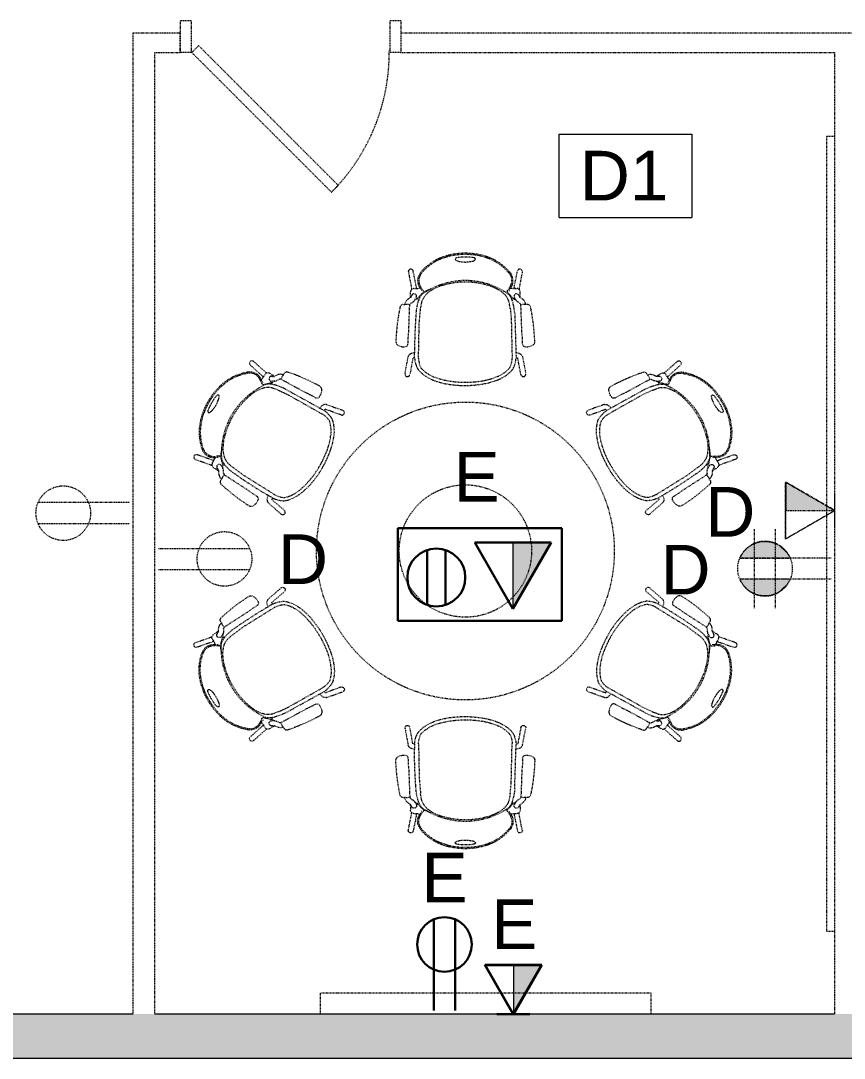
# Model space of a CAD drawing. Header units: inches. Extents: x 624 to 3559, y -1067 to 682.
# Drawn here: x 2076.5 to 2225.8, y -1067.3 to -879.2 of the extents above; entities that cross this region are included whole.
import ezdxf

# ---------------------------------------------------------------- set-up
doc = ezdxf.new("R2010")
doc.units = ezdxf.units.IN
doc.header["$MEASUREMENT"] = 0
doc.linetypes.add('Demolished', pattern=[0.1875, 0.125, -0.0625])
doc.linetypes.add('IMPORT-HIDDEN4', pattern=[0.140625, 0.09375, -0.046875])
for name, color, linetype, lineweight in [('2nd furn DEMO_dwg', 8, 'Continuous', 9), ('A-ANNO-KEYN', 231, 'Continuous', 9), ('A-ANNO-NOTE', 131, 'Demolished', 9), ('A-DOOR', 31, 'Continuous', 13), ('A-DOOR-FRAM', 31, 'Continuous', 20), ('A-Flor-Case-Demo', 7, 'IMPORT-HIDDEN4', 9), ('A-WALL', 113, 'Continuous', 13), ('A-Wall-Demo', 7, 'IMPORT-HIDDEN4', 9), ('A-WALL-PATT', 111, 'Continuous', 13), ('I-WALL', 2, 'Continuous', 13)]:
    doc.layers.add(name, color=color, linetype=linetype, lineweight=lineweight)
doc.styles.add('Arial', font='arial_2.ttf', dxfattribs={"height": 9})
doc.styles.add('Swis721 Lt BT', font='swissl.ttf', dxfattribs={"height": 9})

# ---------------------------------------------------------------- blocks, each defined once
blk = doc.blocks.new('Single Flush - OTJ_SOLIDFLUSH_ALUM-V21-2ND FLOOR DEMOLITION')
at = {"layer": 'A-DOOR', "color": 250, "linetype": 'Demolished', "lineweight": 20}
for p, q in [((-7.42, 27.07), (-8.65, 25.84)), ((17.91, 1.75), (-7.42, 27.07)), ((-8.65, 25.84), (16.67, 0.51)), ((16.67, 0.51), (17.91, 1.75))]:
    blk.add_line(p, q, dxfattribs=at)
at = {"layer": 'A-DOOR', "color": 7, "linetype": 'Demolished', "lineweight": 9}
blk.add_arc((17.91, 1.75), 35.81, 135, 180.5, dxfattribs=at)
at = {"layer": 'A-DOOR-FRAM', "color": 250, "linetype": 'Demolished'}
for p, q in [((-20, -4), (-20, 1.75)), ((-20, 1.75), (-18, 1.75)), ((-18, -4), (-18, 1.75)), ((18, -4), (18, 1.75)), ((18, 1.75), (20, 1.75)), ((20, -4), (20, 1.75)), ((-20, -4), (-18, -4)), ((18, -4), (20, -4))]:
    blk.add_line(p, q, dxfattribs=at)
blk = doc.blocks.new('2nd furn DEMO_dwg_CHAIR_STACK_HM_Caper-7015335-2ND FLOOR DEMOLITION')
at = {"layer": 'A-Wall-Demo'}
for p, q in [((-8.84, 17.62), (-9.47, 20.75)), ((8.81, 17.62), (9.44, 20.75)), ((-10.34, 20.59), (-9.75, 17.56)), ((10.31, 20.59), (9.72, 17.56)), ((-9.97, 16.16), (-9.97, 16.94)), ((-9.75, 17.59), (-9.75, 17.41)), ((-7.66, 17.22), (-7.97, 17.69)), ((-6.28, 17.47), (-7.69, 16.88)), ((7.63, 17.22), (7.94, 17.69)), ((9.72, 17.59), (9.72, 17.41)), ((9.94, 16.16), (9.94, 16.94)), ((-9.69, 16.37), (-9.94, 15.94)), ((-9.87, 14.91), (-9.44, 15.19)), ((-9.22, 15.44), (-8.91, 15.91)), ((9.19, 15.44), (8.91, 15.91)), ((9.88, 14.91), (9.44, 15.19)), ((9.66, 16.37), (9.91, 15.94)), ((-11.31, 14.69), (-10.97, 14.66)), ((11.28, 14.69), (10.97, 14.66)), ((8.94, 13.16), (9.19, 5.03)), ((9.72, 5.81), (9.16, 5.94)), ((-10.94, 2.16), (-10.37, 5.25)), ((-9.53, 4.94), (-10.06, 1.97)), ((10.06, 1.97), (9.5, 4.94)), ((10.34, 5.25), (10.94, 2.16))]:
    blk.add_line(p, q, dxfattribs=at)
at = {"layer": 'A-Wall-Demo', "flags": 128}
for points in [[(-8.81, 17.59), (-8.94, 17.75), (-8.87, 17.59)], [(-8.12, 17.56), (-7.91, 17.25), (-8.03, 17.19)], [(8.09, 17.56), (7.88, 17.25), (8, 17.19)], [(8.78, 17.59), (8.91, 17.75), (8.84, 17.59)], [(-7.66, 16.91), (-8.25, 16.25), (-8.66, 15.84), (-8.5, 15.44)], [(7.63, 16.91), (8.22, 16.25), (8.66, 15.84), (8.5, 15.44)], [(-10.41, 7.53), (-10.34, 9.12), (-10.28, 9.5), (-10.09, 14.62)], [(-8.5, 4.94), (-8.37, 11.34), (-8.12, 14.03)], [(8.13, 14), (8.31, 12.09), (8.47, 4.97)], [(10.38, 7.53), (10.31, 9.12), (10.25, 9.5), (10.06, 14.62)], [(-9.22, 5.03), (-9.22, 5.94), (-9.75, 5.81)]]:
    blk.add_lwpolyline(points, dxfattribs=at)
at = {"layer": 'A-Wall-Demo'}
for centre, radius, start, end in [((-1.22, 14.84), 8.92, 108.3747, 140.6705), ((-1.22, 14.84), 8.71, 108.3747, 140.6705), ((-1.12, 15.09), 8.72, 102.8737, 109.5047), ((-0.77, 15.16), 8.54, 105.1195, 111.7504), ((0.04, 10.98), 12.99, 90.1623, 103.7999), ((-0.06, 11.03), 12.72, 89.7178, 103.3554), ((-1.65, 22.9), 0.195, 121.2096, 176.8629), ((-1.65, 22.92), 0.195, 183.1371, 238.7904), ((-0.91, 21.9), 1.44, 121.4472, 125.9329), ((-0.86, 23.98), 1.52, 234.1637, 252.7062), ((0, 14.13), 9.15, 79.5854, 100.4146), ((-0.05, 11.11), 12.86, 76.1289, 89.7665), ((0.06, 11.03), 12.72, 76.6446, 90.2822), ((0.85, 24.08), 1.61, 285.7457, 304.2881), ((0.95, 21.63), 1.64, 60.9948, 65.8751), ((1.63, 22.93), 0.18, 353.9748, 49.628), ((1.63, 22.89), 0.18, 310.372, 6.0252), ((0.77, 15.16), 8.54, 68.2496, 74.8805), ((1.09, 15.09), 8.72, 70.4953, 77.1263), ((1.09, 14.75), 8.83, 40.0836, 71.2401), ((1.09, 14.75), 9.03, 40.0836, 71.2401), ((-9.91, 20.66), 0.445, 11.2716, 191.2716), ((-0.44, 26.01), 3.59, 255.9791, 265.0963), ((0.16, 28.83), 6.45, 261.8928, 268.5799), ((-0.16, 28.83), 6.45, 271.4201, 278.1072), ((0.43, 25.82), 3.39, 275.4494, 284.5666), ((9.88, 20.66), 0.445, 348.7284, 168.7284), ((-6.37, 19), 2.29, 138.9659, 179.922), ((-6.43, 19.01), 2.23, 180.1768, 220.3883), ((-6.35, 19.02), 2.09, 139.5388, 180.4949), ((-6.41, 18.98), 2.03, 179.5481, 219.7595), ((0.13, 4.91), 14.12, 90.6035, 126.1875), ((-0.09, 5.16), 13.87, 53.3703, 89.7026), ((4.63, 15.51), 5.88, 55.7614, 56.8585), ((6.35, 19.02), 2.09, 359.5051, 40.4612), ((6.39, 19.03), 2.04, 319.0455, 359.2456), ((3.15, 15.65), 6.92, 44.4515, 45.5485), ((6.35, 19.04), 2.27, 359.0244, 39.9805), ((6.4, 19.01), 2.23, 319.6117, 359.8232), ((-9.31, 16.94), 0.652, 96.2995, 179.4298), ((-9.12, 23.63), 6.04, 268.0833, 278.8703), ((-7.84, 17.06), 0.242, 318.091, 38.4052), ((-2, 10.59), 7.85, 103.977, 127.7519), ((0, 4.66), 14.09, 73.9404, 106.0596), ((2, 10.59), 7.85, 52.2482, 76.023), ((7.81, 17.06), 0.242, 141.5949, 221.909), ((9.16, 24.06), 6.48, 261.2574, 271.6705), ((9.28, 16.94), 0.652, 0.5702, 83.7005), ((-9.81, 14.56), 1.19, 132.6311, 175.1634), ((-8.19, 12.84), 3.57, 119.4253, 133.0536), ((-9.31, 16.19), 0.642, 180.1626, 199.7231), ((-9.31, 16.16), 0.464, 324.5878, 171.9391), ((-9.78, 15.81), 0.692, 299.2406, 327.7321), ((-9.34, 16.44), 0.915, 283.8519, 316.9919), ((0.66, 12.44), 9.65, 162.1459, 175.9231), ((-4.62, 14), 4.13, 144.0984, 159.8788), ((1.78, 12.84), 9.98, 166.5303, 173.429), ((-4.81, 14.22), 3.25, 128.0584, 163.1041), ((4.81, 14.22), 3.25, 16.8959, 51.9416), ((-1.81, 12.84), 9.98, 6.571, 13.4696), ((4.63, 14), 4.13, 20.1212, 35.9016), ((-0.69, 12.44), 9.65, 4.0769, 17.8541), ((9.31, 16.44), 0.915, 223.0081, 256.1481), ((9.28, 16.16), 0.464, 8.0609, 215.4122), ((9.78, 15.81), 0.692, 212.2679, 240.7594), ((9.28, 16.19), 0.642, 340.2769, 359.8374), ((8.16, 12.84), 3.57, 46.9464, 60.5747), ((9.78, 14.56), 1.19, 4.8366, 47.3688), ((23.59, 6.72), 36.22, 167.881, 178.0222), ((-11.34, 14.19), 0.488, 85.5322, 167.3433), ((-10.62, 13.09), 1.62, 71.494, 103.1075), ((-9.56, 14.44), 0.556, 123.9382, 161.0203), ((9.56, 14.44), 0.556, 18.9797, 56.0618), ((10.59, 13.09), 1.62, 76.8925, 108.506), ((11.31, 14.19), 0.488, 12.6567, 94.4678), ((-23.62, 6.72), 36.22, 1.9778, 12.119), ((77.41, 6.25), 86.63, 175.4316, 180.2192), ((-11.84, 7.94), 0.76, 178.0519, 239.1614), ((11.81, 7.94), 0.76, 300.8386, 1.9481), ((-11.19, 9.03), 2.02, 239.7653, 278.0856), ((-10.91, 7.53), 0.504, 272.8582, 358.6363), ((-9.5, 4.91), 0.927, 103.129, 159.5589), ((9.47, 4.91), 0.927, 20.4411, 76.8711), ((10.88, 7.53), 0.504, 181.3637, 267.1418), ((11.16, 9.03), 2.02, 261.9143, 300.2347), ((-8.94, 3.5), 1.54, 99.6607, 114.4014), ((-4.36, 5.34), 4.87, 183.6612, 209.5803), ((-4.68, 4.96), 3.82, 180.3697, 207.7028), ((4.65, 4.96), 3.82, 333.3455, 0.0574), ((4.32, 5.32), 4.88, 331.2255, 356.6545), ((8.94, 3.5), 1.54, 65.5986, 80.3393), ((-10.5, 2.06), 0.445, 169.4457, 349.4457), ((-5.08, 5.49), 4.35, 216.0205, 221.2991), ((-3.56, 7.2), 6.62, 223.7254, 246.6257), ((-6.73, 4.13), 1.64, 215.1517, 222.1679), ((-3.54, 7.28), 6.11, 224.0413, 246.9416), ((3.53, 7.23), 6.05, 293.4808, 316.3811), ((3.56, 7.23), 6.62, 293.3743, 316.2746), ((6.59, 4.32), 1.82, 316.3478, 324.0411), ((5.46, 5.22), 3.86, 318.3666, 324.3138), ((10.5, 2.06), 0.445, 190.5543, 10.5543), ((-1.38, 12.11), 11.99, 246.3395, 259.6446), ((-1.46, 12.13), 11.39, 246.843, 260.1482), ((-0.02, 19.89), 19.89, 259.831, 270.0545), ((0.04, 19.79), 19.2, 259.6464, 269.8699), ((-0.04, 19.79), 19.2, 270.1301, 280.3536), ((-0.16, 19.91), 19.91, 270.4482, 280.6717), ((1.32, 12.15), 11.43, 280.4998, 293.805), ((1.38, 12.14), 11.99, 280.3553, 293.6605)]:
    blk.add_arc(centre, radius, start, end, dxfattribs=at)
blk = doc.blocks.new('2nd furn DEMO_dwg_CHAIR_STACK_HM_Caper-7015331-2ND FLOOR DEMOLITION')
at = {"layer": 'A-Wall-Demo'}
for p, q in [((-8.84, 17.62), (-9.47, 20.75)), ((8.81, 17.62), (9.44, 20.75)), ((-10.34, 20.59), (-9.75, 17.56)), ((10.31, 20.59), (9.72, 17.56)), ((-9.97, 16.16), (-9.97, 16.94)), ((-9.75, 17.59), (-9.75, 17.41)), ((-7.66, 17.22), (-7.97, 17.69)), ((-6.28, 17.47), (-7.69, 16.88)), ((7.63, 17.22), (7.94, 17.69)), ((9.72, 17.59), (9.72, 17.41)), ((9.94, 16.16), (9.94, 16.94)), ((-9.69, 16.37), (-9.94, 15.94)), ((-9.87, 14.91), (-9.44, 15.19)), ((-9.22, 15.44), (-8.91, 15.91)), ((9.19, 15.44), (8.91, 15.91)), ((9.88, 14.91), (9.44, 15.19)), ((9.66, 16.37), (9.91, 15.94)), ((-11.31, 14.69), (-10.97, 14.66)), ((11.28, 14.69), (10.97, 14.66)), ((8.94, 13.16), (9.19, 5.03)), ((9.72, 5.81), (9.16, 5.94)), ((-10.94, 2.16), (-10.37, 5.25)), ((-9.53, 4.94), (-10.06, 1.97)), ((10.06, 1.97), (9.5, 4.94)), ((10.34, 5.25), (10.94, 2.16))]:
    blk.add_line(p, q, dxfattribs=at)
at = {"layer": 'A-Wall-Demo', "flags": 128}
for points in [[(-8.81, 17.59), (-8.94, 17.75), (-8.87, 17.59)], [(-8.12, 17.56), (-7.91, 17.25), (-8.03, 17.19)], [(8.09, 17.56), (7.88, 17.25), (8, 17.19)], [(8.78, 17.59), (8.91, 17.75), (8.84, 17.59)], [(-7.66, 16.91), (-8.25, 16.25), (-8.66, 15.84), (-8.5, 15.44)], [(7.63, 16.91), (8.22, 16.25), (8.66, 15.84), (8.5, 15.44)], [(-10.41, 7.53), (-10.34, 9.12), (-10.28, 9.5), (-10.09, 14.62)], [(-8.5, 4.94), (-8.37, 11.34), (-8.12, 14.03)], [(8.13, 14), (8.31, 12.09), (8.47, 4.97)], [(10.38, 7.53), (10.31, 9.12), (10.25, 9.5), (10.06, 14.62)], [(-9.22, 5.03), (-9.22, 5.94), (-9.75, 5.81)]]:
    blk.add_lwpolyline(points, dxfattribs=at)
at = {"layer": 'A-Wall-Demo'}
for centre, radius, start, end in [((-1.22, 14.84), 8.92, 108.3747, 140.6705), ((-1.22, 14.84), 8.71, 108.3747, 140.6705), ((-1.12, 15.09), 8.72, 102.8737, 109.5047), ((-0.77, 15.16), 8.54, 105.1195, 111.7504), ((0.04, 10.98), 12.99, 90.1623, 103.7999), ((-0.06, 11.03), 12.72, 89.7178, 103.3554), ((-1.65, 22.9), 0.195, 121.2096, 176.8629), ((-1.65, 22.92), 0.195, 183.1371, 238.7904), ((-0.91, 21.9), 1.44, 121.4472, 125.9329), ((-0.86, 23.98), 1.52, 234.1637, 252.7062), ((0, 14.13), 9.15, 79.5854, 100.4146), ((-0.05, 11.11), 12.86, 76.1289, 89.7665), ((0.06, 11.03), 12.72, 76.6446, 90.2822), ((0.85, 24.08), 1.61, 285.7457, 304.2881), ((0.95, 21.63), 1.64, 60.9948, 65.8751), ((1.63, 22.93), 0.18, 353.9748, 49.628), ((1.63, 22.89), 0.18, 310.372, 6.0252), ((0.77, 15.16), 8.54, 68.2496, 74.8805), ((1.09, 15.09), 8.72, 70.4953, 77.1263), ((1.09, 14.75), 8.83, 40.0836, 71.2401), ((1.09, 14.75), 9.03, 40.0836, 71.2401), ((-9.91, 20.66), 0.445, 11.2716, 191.2716), ((-0.44, 26.01), 3.59, 255.9791, 265.0963), ((0.16, 28.83), 6.45, 261.8928, 268.5799), ((-0.16, 28.83), 6.45, 271.4201, 278.1072), ((0.43, 25.82), 3.39, 275.4494, 284.5666), ((9.88, 20.66), 0.445, 348.7284, 168.7284), ((-6.37, 19), 2.29, 138.9659, 179.922), ((-6.43, 19.01), 2.23, 180.1768, 220.3883), ((-6.35, 19.02), 2.09, 139.5388, 180.4949), ((-6.41, 18.98), 2.03, 179.5481, 219.7595), ((0.13, 4.91), 14.12, 90.6035, 126.1875), ((-0.09, 5.16), 13.87, 53.3703, 89.7026), ((4.63, 15.51), 5.88, 55.7614, 56.8585), ((6.35, 19.02), 2.09, 359.5051, 40.4612), ((6.39, 19.03), 2.04, 319.0455, 359.2456), ((3.15, 15.65), 6.92, 44.4515, 45.5485), ((6.35, 19.04), 2.27, 359.0244, 39.9805), ((6.4, 19.01), 2.23, 319.6117, 359.8232), ((-9.31, 16.94), 0.652, 96.2995, 179.4298), ((-9.12, 23.63), 6.04, 268.0833, 278.8703), ((-7.84, 17.06), 0.242, 318.091, 38.4052), ((-2, 10.59), 7.85, 103.977, 127.7519), ((0, 4.66), 14.09, 73.9404, 106.0596), ((2, 10.59), 7.85, 52.2482, 76.023), ((7.81, 17.06), 0.242, 141.5949, 221.909), ((9.16, 24.06), 6.48, 261.2574, 271.6705), ((9.28, 16.94), 0.652, 0.5702, 83.7005), ((-9.81, 14.56), 1.19, 132.6311, 175.1634), ((-8.19, 12.84), 3.57, 119.4253, 133.0536), ((-9.31, 16.19), 0.642, 180.1626, 199.7231), ((-9.31, 16.16), 0.464, 324.5878, 171.9391), ((-9.78, 15.81), 0.692, 299.2406, 327.7321), ((-9.34, 16.44), 0.915, 283.8519, 316.9919), ((0.66, 12.44), 9.65, 162.1459, 175.9231), ((-4.62, 14), 4.13, 144.0984, 159.8788), ((1.78, 12.84), 9.98, 166.5303, 173.429), ((-4.81, 14.22), 3.25, 128.0584, 163.1041), ((4.81, 14.22), 3.25, 16.8959, 51.9416), ((-1.81, 12.84), 9.98, 6.571, 13.4696), ((4.63, 14), 4.13, 20.1212, 35.9016), ((-0.69, 12.44), 9.65, 4.0769, 17.8541), ((9.31, 16.44), 0.915, 223.0081, 256.1481), ((9.28, 16.16), 0.464, 8.0609, 215.4122), ((9.78, 15.81), 0.692, 212.2679, 240.7594), ((9.28, 16.19), 0.642, 340.2769, 359.8374), ((8.16, 12.84), 3.57, 46.9464, 60.5747), ((9.78, 14.56), 1.19, 4.8366, 47.3688), ((23.59, 6.72), 36.22, 167.881, 178.0222), ((-11.34, 14.19), 0.488, 85.5322, 167.3433), ((-10.62, 13.09), 1.62, 71.494, 103.1075), ((-9.56, 14.44), 0.556, 123.9382, 161.0203), ((9.56, 14.44), 0.556, 18.9797, 56.0618), ((10.59, 13.09), 1.62, 76.8925, 108.506), ((11.31, 14.19), 0.488, 12.6567, 94.4678), ((-23.62, 6.72), 36.22, 1.9778, 12.119), ((77.41, 6.25), 86.63, 175.4316, 180.2192), ((-11.84, 7.94), 0.76, 178.0519, 239.1614), ((11.81, 7.94), 0.76, 300.8386, 1.9481), ((-11.19, 9.03), 2.02, 239.7653, 278.0856), ((-10.91, 7.53), 0.504, 272.8582, 358.6363), ((-9.5, 4.91), 0.927, 103.129, 159.5589), ((9.47, 4.91), 0.927, 20.4411, 76.8711), ((10.88, 7.53), 0.504, 181.3637, 267.1418), ((11.16, 9.03), 2.02, 261.9143, 300.2347), ((-8.94, 3.5), 1.54, 99.6607, 114.4014), ((-4.36, 5.34), 4.87, 183.6612, 209.5803), ((-4.68, 4.96), 3.82, 180.3697, 207.7028), ((4.65, 4.96), 3.82, 333.3455, 0.0574), ((4.32, 5.32), 4.88, 331.2255, 356.6545), ((8.94, 3.5), 1.54, 65.5986, 80.3393), ((-10.5, 2.06), 0.445, 169.4457, 349.4457), ((-5.08, 5.49), 4.35, 216.0205, 221.2991), ((-3.56, 7.2), 6.62, 223.7254, 246.6257), ((-6.73, 4.13), 1.64, 215.1517, 222.1679), ((-3.54, 7.28), 6.11, 224.0413, 246.9416), ((3.53, 7.23), 6.05, 293.4808, 316.3811), ((3.56, 7.23), 6.62, 293.3743, 316.2746), ((6.59, 4.32), 1.82, 316.3478, 324.0411), ((5.46, 5.22), 3.86, 318.3666, 324.3138), ((10.5, 2.06), 0.445, 190.5543, 10.5543), ((-1.38, 12.11), 11.99, 246.3395, 259.6446), ((-1.46, 12.13), 11.39, 246.843, 260.1482), ((-0.02, 19.89), 19.89, 259.831, 270.0545), ((0.04, 19.79), 19.2, 259.6464, 269.8699), ((-0.04, 19.79), 19.2, 270.1301, 280.3536), ((-0.16, 19.91), 19.91, 270.4482, 280.6717), ((1.32, 12.15), 11.43, 280.4998, 293.805), ((1.38, 12.14), 11.99, 280.3553, 293.6605)]:
    blk.add_arc(centre, radius, start, end, dxfattribs=at)
blk = doc.blocks.new('2nd furn DEMO_dwg-6974636-2ND FLOOR DEMOLITION')
at = {"layer": 'A-Flor-Case-Demo'}
blk.add_line((-2878.06, 382.56), (-2879.56, 382.56), dxfattribs=at)
at = {"layer": 'A-Flor-Case-Demo', "flags": 128}
for points in [[(-2879.56, 382.56), (-2879.56, 238.56), (-2878.06, 238.56)], [(-2911.34, 223.51), (-2911.34, 227.31), (-2971.34, 227.31), (-2971.34, 223.51)]]:
    blk.add_lwpolyline(points, dxfattribs=at)
at = {"layer": 'A-Wall-Demo'}
for radius in [27, 12]:
    blk.add_circle((-2945, 307.45), radius, dxfattribs=at)
blk.add_blockref('2nd furn DEMO_dwg_CHAIR_STACK_HM_Caper-7015335-2ND FLOOR DEMOLITION', (-2945, 337.45))
for p, rotation in [((-2970.98, 322.45), 59.30938361269871), ((-2919.02, 292.45), 239.3093836126986)]:
    blk.add_blockref('2nd furn DEMO_dwg_CHAIR_STACK_HM_Caper-7015335-2ND FLOOR DEMOLITION', p, dxfattribs=dict(rotation=rotation))
at = {"extrusion": (0, 0, -1), "zscale": -1}
for p, rotation in [((2919.02, 322.45), 59.30938361269871), ((2970.98, 292.45), 239.3093836126988), ((2945, 277.45), 180)]:
    blk.add_blockref('2nd furn DEMO_dwg_CHAIR_STACK_HM_Caper-7015331-2ND FLOOR DEMOLITION', p, dxfattribs=dict(at, rotation=rotation))
blk = doc.blocks.new('Keynote Tag - Keynote Number - Boxed-135510-2ND FLOOR DEMOLITION')
at = {"layer": 'A-ANNO-KEYN'}
for p, q in [((-0.125, -0.0792), (-0.125, 0.0781)), ((-0.125, 0.0781), (0.125, 0.0781)), ((0.125, 0.0781), (0.125, -0.0792)), ((-0.125, -0.0792), (0.125, -0.0792))]:
    blk.add_line(p, q, dxfattribs=at)

msp = doc.modelspace()

# ---------------------------------------------------------------- hatches: boundary and pattern name
at = {"layer": 'A-ANNO-NOTE'}
for points in [[(2224.1, -967.99), (2215.16, -962.83), (2215.16, -967.99)], [(2208.23, -974.75), (2213.73, -974.17), (2210.31, -973.71)], [(2208.23, -974.75), (2210.31, -973.71), (2209.21, -974.11)], [(2213.73, -974.17), (2211.09, -973.6), (2210.31, -973.71)], [(2213.73, -974.17), (2213.14, -973.9), (2211.09, -973.6)], [(2213.14, -973.9), (2212.13, -973.64), (2211.09, -973.6)], [(2212.13, -973.64), (2212, -973.62), (2211.09, -973.6)], [(2212, -973.62), (2211.87, -973.61), (2211.09, -973.6)], [(2213.14, -973.9), (2212.77, -973.78), (2212.26, -973.66)], [(2215.98, -976.62), (2207.43, -975.6), (2206.9, -976.5)], [(2215.98, -976.62), (2208.23, -974.75), (2207.43, -975.6)], [(2215.75, -976.15), (2213.73, -974.17), (2208.23, -974.75)], [(2215.98, -976.62), (2215.75, -976.15), (2208.23, -974.75)], [(2215.75, -976.15), (2214.98, -975.1), (2213.73, -974.17)], [(2214.98, -975.1), (2214.18, -974.43), (2213.73, -974.17)], [(2214.98, -975.1), (2214.6, -974.75), (2214.18, -974.43)], [(2215.75, -976.15), (2215.4, -975.6), (2214.98, -975.1)], [(2215.98, -976.62), (2206.9, -976.5), (2206.85, -976.62)], [(2206.9, -980.57), (2215.98, -980.45), (2206.85, -980.45)], [(2207.43, -981.47), (2215.98, -980.45), (2206.9, -980.57)], [(2208.23, -982.33), (2215.98, -980.45), (2207.43, -981.47)], [(2213.73, -982.91), (2215.98, -980.45), (2208.23, -982.33)], [(2213.73, -982.91), (2215.75, -980.92), (2215.98, -980.45)], [(2213.73, -982.91), (2214.98, -981.97), (2215.75, -980.92)], [(2214.98, -981.97), (2215.4, -981.47), (2215.75, -980.92)], [(2210.31, -983.36), (2213.73, -982.91), (2208.23, -982.33)], [(2210.31, -983.36), (2208.23, -982.33), (2209.21, -982.97)], [(2210.31, -983.36), (2213.14, -983.18), (2213.73, -982.91)], [(2212.13, -983.44), (2213.14, -983.18), (2210.31, -983.36)], [(2212.13, -983.44), (2210.31, -983.36), (2210.7, -983.44)], [(2212, -983.45), (2212.13, -983.44), (2210.83, -983.45)], [(2211.87, -983.47), (2212, -983.45), (2210.83, -983.45)], [(2211.48, -983.49), (2211.87, -983.47), (2210.83, -983.45)], [(2212.13, -983.44), (2212.26, -983.42), (2213.14, -983.18)], [(2213.73, -982.91), (2214.18, -982.64), (2214.98, -981.97)], [(2214.18, -982.64), (2214.6, -982.33), (2214.98, -981.97)]]:
    msp.add_hatch(color=7, dxfattribs=at).paths.add_polyline_path(points, flags=0)
at = {"layer": 'A-ANNO-NOTE', "linetype": 'Continuous'}
for points in [[(2165.72, -985.81), (2172.65, -973.81), (2165.72, -973.81)], [(2165.82, -1059.35), (2170.97, -1050.42), (2165.82, -1050.42)]]:
    msp.add_hatch(color=256, dxfattribs=at).paths.add_polyline_path(points, flags=0)
at = {"layer": 'A-WALL-PATT', "lineweight": 9}
msp.add_hatch(color=7, dxfattribs=at).paths.add_polyline_path([(2061.5, -1067.28), (2281.5, -1067.28), (2281.5, -1059.28), (2061.5, -1059.28)], flags=0)

# ---------------------------------------------------------------- linework, layer by layer
at = {"layer": 'A-ANNO-NOTE', "color": 7}
for p, q in [((2224.1, -967.99), (2215.16, -962.83)), ((2215.16, -962.83), (2215.16, -967.99)), ((2224.1, -967.99), (2215.16, -962.83)), ((2215.16, -973.15), (2215.16, -962.83)), ((2224.03, -968.03), (2215.1, -962.87)), ((2215.1, -973.19), (2215.1, -962.87)), ((2096.15, -966.57), (2079.62, -966.57)), ((2224.03, -965.03), (2224.03, -971.03)), ((2224.03, -968.03), (2215.1, -973.19)), ((2215.16, -967.99), (2224.1, -967.99)), ((2224.1, -967.99), (2215.16, -973.15)), ((2096.15, -970.4), (2079.62, -970.4)), ((2096.15, -970.4), (2079.62, -970.4)), ((2209.5, -985.71), (2209.5, -971.36)), ((2213.33, -985.71), (2213.33, -971.36)), ((2101.45, -974.86), (2117.98, -974.86)), ((2101.45, -974.86), (2117.98, -974.86)), ((2206.85, -976.62), (2215.98, -976.62)), ((2223.38, -976.62), (2206.85, -976.62)), ((2101.45, -978.69), (2117.98, -978.69)), ((2215.98, -980.45), (2206.85, -980.45)), ((2223.38, -980.45), (2206.85, -980.45))]:
    msp.add_line(p, q, dxfattribs=at)
at = {"layer": 'A-ANNO-NOTE', "linetype": 'Continuous', "lineweight": 30}
for p, q in [((2144.84, -971.19), (2174.56, -971.19)), ((2144.84, -988.01), (2144.84, -971.19)), ((2174.56, -971.19), (2174.56, -988.01)), ((2158.8, -973.81), (2172.65, -973.81)), ((2165.72, -985.81), (2158.8, -973.81)), ((2172.65, -973.81), (2165.72, -985.81)), ((2150.13, -985.11), (2150.13, -975.17)), ((2153.5, -985.11), (2153.5, -975.17)), ((2174.56, -988.01), (2144.84, -988.01)), ((2151.37, -1058.63), (2151.37, -1042.1)), ((2151.37, -1058.63), (2151.37, -1042.1)), ((2155.21, -1058.63), (2155.21, -1042.1)), ((2165.78, -1059.28), (2160.62, -1050.35)), ((2160.62, -1050.35), (2170.94, -1050.35)), ((2165.82, -1059.35), (2160.66, -1050.42)), ((2160.66, -1050.42), (2170.97, -1050.42)), ((2165.78, -1059.28), (2170.94, -1050.35)), ((2165.82, -1059.35), (2170.97, -1050.42)), ((2168.78, -1059.28), (2162.78, -1059.28))]:
    msp.add_line(p, q, dxfattribs=at)
at = {"layer": 'A-ANNO-NOTE', "linetype": 'Continuous'}
for p, q in [((2165.72, -973.81), (2165.72, -985.81)), ((2165.72, -985.81), (2172.65, -973.81)), ((2172.65, -973.81), (2165.72, -973.81)), ((2165.82, -1059.35), (2170.97, -1050.42)), ((2170.97, -1050.42), (2165.82, -1050.42)), ((2165.82, -1050.42), (2165.82, -1059.35))]:
    msp.add_line(p, q, dxfattribs=at)
at = {"layer": 'A-ANNO-NOTE', "color": 7}
for centre in [(2084.18, -968.48), (2113.41, -976.77), (2211.41, -978.54)]:
    msp.add_circle(centre, 4.95, dxfattribs=at)
at = {"layer": 'A-ANNO-NOTE', "linetype": 'Continuous', "lineweight": 30}
for centre, radius in [((2151.82, -980.14), 5.25), ((2153.29, -1046.66), 4.95)]:
    msp.add_circle(centre, radius, dxfattribs=at)
at = {"layer": 'A-ANNO-NOTE', "color": 7}
for start, end in [(22.7756, 157.2244), (202.7756, 337.2244)]:
    msp.add_arc((2211.41, -978.54), 4.95, start, end, dxfattribs=at)
at = {"layer": 'A-WALL', "color": 8, "lineweight": 20}
for p, q in [((2096.8, -1059.28), (2066, -1059.28)), ((2224.03, -1059.28), (2100.8, -1059.28)), ((2061.5, -1067.28), (2281.5, -1067.28))]:
    msp.add_line(p, q, dxfattribs=at)
at = {"layer": 'I-WALL', "color": 250, "linetype": 'Demolished', "lineweight": 20}
for p, q in [((2096.8, -881.48), (2096.8, -1059.28)), ((2105.39, -881.48), (2096.8, -881.48)), ((2105.39, -884.98), (2105.39, -881.48)), ((2234.47, -881.48), (2145.39, -881.48)), ((2145.39, -881.48), (2145.39, -884.98)), ((2100.8, -1059.28), (2100.8, -884.98)), ((2100.8, -884.98), (2105.39, -884.98)), ((2145.39, -884.98), (2224.03, -884.98)), ((2224.03, -884.98), (2224.03, -1059.28))]:
    msp.add_line(p, q, dxfattribs=at)

# ---------------------------------------------------------------- block references
at = {"layer": '2nd furn DEMO_dwg', "color": 7, "linetype": 'IMPORT-HIDDEN4'}
msp.add_blockref('2nd furn DEMO_dwg-6974636-2ND FLOOR DEMOLITION', (5102.09, -1282.79), dxfattribs=at)
at = {"layer": 'A-ANNO-KEYN', "xscale": 95.99999999999994, "yscale": 95.99999999999994, "zscale": 95.99999999999994}
msp.add_blockref('Keynote Tag - Keynote Number - Boxed-135510-2ND FLOOR DEMOLITION', (2186.12, -907.26), dxfattribs=at)
at = {"layer": 'A-DOOR', "color": 7, "linetype": 'Demolished', "lineweight": 9, "rotation": 180}
msp.add_blockref('Single Flush - OTJ_SOLIDFLUSH_ALUM-V21-2ND FLOOR DEMOLITION', (2125.39, -883.23), dxfattribs=at)

# ---------------------------------------------------------------- texts
at = {"layer": 'A-ANNO-KEYN', "insert": (2177.83, -902.8), "char_height": 9, "width": 19.695, "attachment_point": 1, "style": 'Arial'}
msp.add_mtext('D1', dxfattribs=at)
at = {"layer": 'A-ANNO-NOTE', "linetype": 'Continuous', "char_height": 9, "width": 9.393, "attachment_point": 1, "style": 'Swis721 Lt BT'}
for insert in [(2154.93, -957.39), (2149.11, -1030.02), (2161.77, -1038.49)]:
    msp.add_mtext('E', dxfattribs=dict(at, insert=insert))
at = {"layer": 'A-ANNO-NOTE', "color": 7, "char_height": 9, "width": 10.908, "attachment_point": 1, "style": 'Swis721 Lt BT'}
for insert in [(2200.58, -963.74), (2123.11, -972.32), (2192.46, -974.22)]:
    msp.add_mtext('D', dxfattribs=dict(at, insert=insert))

doc.saveas('drawing.dxf')
